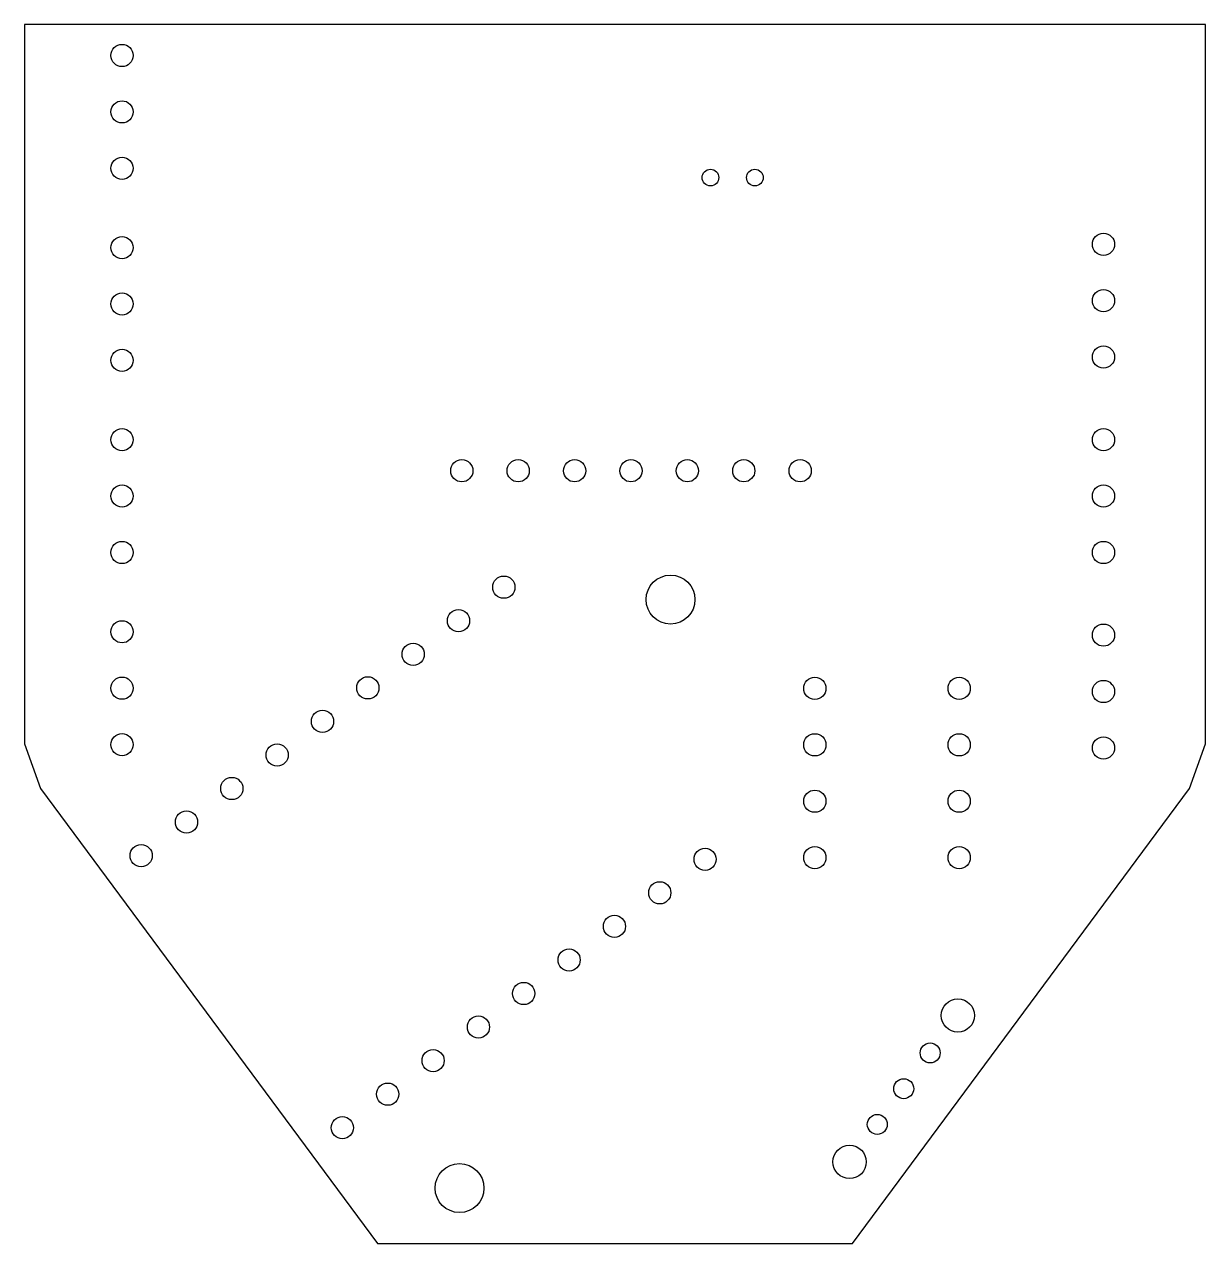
# Model space of a CAD drawing. Header units: millimetres. Extents: x 0 to 53.2, y 0 to 54.9.
import ezdxf

# ---------------------------------------------------------------- set-up
doc = ezdxf.new("R2010")
doc.units = ezdxf.units.MM

msp = doc.modelspace()

# ---------------------------------------------------------------- linework, layer by layer
at = {"layer": 'LOECHER'}
for centre, radius in [((4.4, 53.5), 0.5), ((4.4, 50.96), 0.5), ((4.4, 48.42), 0.5), ((30.9, 48), 0.375), ((32.9, 48), 0.375), ((4.4, 44.85), 0.5), ((48.6, 45), 0.5), ((48.6, 42.46), 0.5), ((4.4, 42.31), 0.5), ((4.4, 39.77), 0.5), ((48.6, 39.92), 0.5), ((4.4, 36.2), 0.5), ((48.6, 36.2), 0.5), ((19.7, 34.8), 0.5), ((22.24, 34.8), 0.5), ((24.78, 34.8), 0.5), ((27.32, 34.8), 0.5), ((29.86, 34.8), 0.5), ((32.4, 34.8), 0.5), ((34.94, 34.8), 0.5), ((4.4, 33.66), 0.5), ((48.6, 33.66), 0.5), ((4.4, 31.12), 0.5), ((48.6, 31.12), 0.5), ((21.593, 29.557), 0.5), ((29.1, 29), 1.1), ((4.4, 27.55), 0.5), ((19.551, 28.046), 0.5), ((48.6, 27.4), 0.5), ((17.51, 26.535), 0.5), ((4.4, 25.01), 0.5), ((15.468, 25.024), 0.5), ((35.6, 25), 0.5), ((42.1, 25), 0.5), ((48.6, 24.86), 0.5), ((13.426, 23.513), 0.5), ((4.4, 22.47), 0.5), ((35.6, 22.46), 0.5), ((42.1, 22.46), 0.5), ((48.6, 22.32), 0.5), ((11.384, 22.002), 0.5), ((9.342, 20.492), 0.5), ((35.6, 19.92), 0.5), ((42.1, 19.92), 0.5), ((7.301, 18.981), 0.5), ((5.259, 17.47), 0.5), ((30.658, 17.306), 0.5), ((35.6, 17.38), 0.5), ((42.1, 17.38), 0.5), ((28.617, 15.796), 0.5), ((26.575, 14.285), 0.5), ((24.533, 12.774), 0.5), ((22.491, 11.263), 0.5), ((42.042, 10.272), 0.75), ((20.45, 9.752), 0.5), ((40.793, 8.584), 0.45), ((18.408, 8.241), 0.5), ((16.366, 6.73), 0.5), ((39.603, 6.976), 0.45), ((14.324, 5.219), 0.5), ((38.414, 5.368), 0.45), ((37.164, 3.68), 0.75), ((19.6, 2.5), 1.1)]:
    msp.add_circle(centre, radius, dxfattribs=at)
at = {"layer": 'UMRISS'}
msp.add_lwpolyline([(0, 54.9), (0, 22.5), (0.7276, 20.5), (15.8976, 0), (37.3024, 0), (52.4724, 20.5), (53.2, 22.5), (53.2, 54.9)], close=True, dxfattribs=at)

doc.saveas('drawing.dxf')
